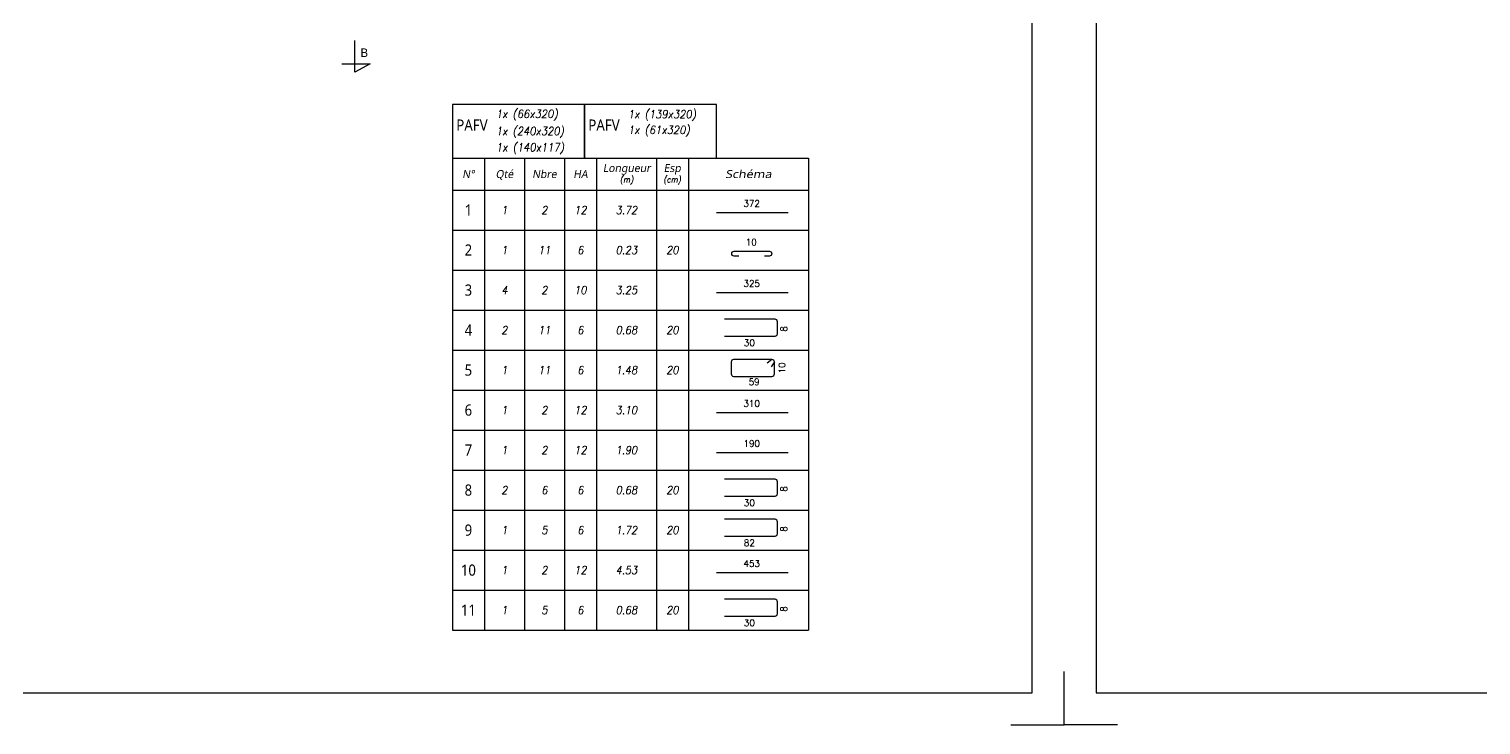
# Model space of a CAD drawing. Header units: metres. Extents: x -5618 to 118954, y -306 to 4637.
# Drawn here: x 39926 to 40833, y 604 to 1039 of the extents above; entities that cross this region are included whole.
import ezdxf
from ezdxf.enums import TextEntityAlignment as Align

# ---------------------------------------------------------------- set-up
doc = ezdxf.new("R2010")
doc.units = ezdxf.units.M
for name, color, linetype in [('GO-FER-HA', 140, 'Continuous'), ('GO-TEXTE', 9, 'Continuous'), ('GO-TEXTE-FER', 3, 'Continuous')]:
    doc.layers.add(name, color=color, linetype=linetype)
doc.styles.add('Lucida', font='LSANSI.TTF')
doc.styles.add('Tableau', font='romans.shx', dxfattribs={"width": 0.9, "oblique": 10})
doc.styles.add('Tableau2', font='trebuc.TTF', dxfattribs={"width": 0.9, "oblique": 10})

# ---------------------------------------------------------------- blocks, each defined once
blk = doc.blocks.new('Barre libre')
at = {"layer": 'GO-TEXTE-FER'}
for p, q in [((0, 0), (0, -1)), ((0, 0), (8.9, 0)), ((0.8, 0), (0.8, -1)), ((1.8, 0), (1.8, -1)), ((2.8, 0), (2.8, -1)), ((3.6, 0), (3.6, -1)), ((5.1, 0), (5.1, -1)), ((5.9, 0), (5.9, -1)), ((8.9, 0), (8.9, -1)), ((0, -1), (8.9, -1))]:
    blk.add_line(p, q, dxfattribs=at)
at = {"layer": 'GO-TEXTE-FER', "color": 1}
blk.add_line((6.603, -0.563), (8.394, -0.563), dxfattribs=at)
at = {"layer": 'GO-TEXTE-FER', "style": 'Tableau2', "width": 0.9}
blk.add_attdef('NUMERO', text='', height=0.28, dxfattribs=at).set_placement((0.4, -0.5), align=Align.MIDDLE_CENTER)
at = {"layer": 'GO-TEXTE-FER', "color": 1, "style": 'Tableau'}
blk.add_attdef('Longueur', text='', height=0.16, dxfattribs=at).set_placement((7.481, -0.336), align=Align.MIDDLE_CENTER)
at = {"layer": 'GO-TEXTE-FER', "style": 'Tableau', "oblique": 10, "width": 0.9}
for tag, p in [('QUANTITE', (1.3, -0.5)), ('NOMBRE', (2.3, -0.5)), ('NUANCE', (3.2, -0.5)), ('LONGUEUR', (4.35, -0.5)), ('ESPACEMENTS', (5.5, -0.5))]:
    blk.add_attdef(tag, text='', height=0.2, dxfattribs=at).set_placement(p, align=Align.MIDDLE_CENTER)
blk = doc.blocks.new('U')
at = {"layer": 'GO-TEXTE-FER'}
for p, q in [((0, 0), (0, -1)), ((0, 0), (8.9, 0)), ((0.8, 0), (0.8, -1)), ((1.8, 0), (1.8, -1)), ((2.8, 0), (2.8, -1)), ((3.6, 0), (3.6, -1)), ((5.1, 0), (5.1, -1)), ((5.9, 0), (5.9, -1)), ((8.9, 0), (8.9, -1)), ((0, -1), (8.9, -1))]:
    blk.add_line(p, q, dxfattribs=at)
at = {"layer": 'GO-TEXTE-FER', "color": 1}
blk.add_lwpolyline([(6.803, -0.65), (8.063, -0.65, 0.414214), (8.123, -0.59), (8.123, -0.29, 0.414214), (8.063, -0.23), (6.803, -0.23)], format="xyb", dxfattribs=at)
at = {"layer": 'GO-TEXTE-FER', "style": 'Tableau2', "width": 0.9}
blk.add_attdef('NUMERO', text='', height=0.28, dxfattribs=at).set_placement((0.4, -0.5), align=Align.MIDDLE_CENTER)
at = {"layer": 'GO-TEXTE-FER', "color": 1, "style": 'Tableau'}
blk.add_attdef('Largeur', text='', height=0.16, rotation=90, dxfattribs=at).set_placement((8.284, -0.472), align=Align.MIDDLE_CENTER)
at = {"layer": 'GO-TEXTE-FER', "style": 'Tableau', "oblique": 10, "width": 0.9}
for tag, p in [('QUANTITE', (1.3, -0.5)), ('NOMBRE', (2.3, -0.5)), ('NUANCE', (3.2, -0.5)), ('LONGUEUR', (4.35, -0.5)), ('ESPACEMENTS', (5.5, -0.5))]:
    blk.add_attdef(tag, text='', height=0.2, dxfattribs=at).set_placement(p, align=Align.MIDDLE_CENTER)
at = {"layer": 'GO-TEXTE-FER', "color": 1, "style": 'Tableau'}
blk.add_attdef('Longueur', text='', height=0.16, dxfattribs=at).set_placement((7.422, -0.819), align=Align.MIDDLE_CENTER)
blk = doc.blocks.new('Désignation')
at = {"layer": 'GO-TEXTE-FER'}
for p, q in [((0, 0.8), (8.9, 0.8)), ((0, 0.8), (0, 0)), ((0.8, 0.8), (0.8, 0)), ((1.8, 0.8), (1.8, 0)), ((2.8, 0.8), (2.8, 0)), ((3.6, 0.8), (3.6, 0)), ((5.1, 0.8), (5.1, 0)), ((5.9, 0.8), (5.9, 0)), ((8.9, 0.8), (8.9, 0)), ((0, 0), (8.9, 0))]:
    blk.add_line(p, q, dxfattribs=at)
at = {"layer": 'GO-TEXTE-FER', "style": 'Tableau2', "oblique": 10}
for s, p in [('N°', (0.4, 0.4)), ('Qté', (1.3, 0.4)), ('Nbre', (2.3, 0.4)), ('HA', (3.2, 0.4)), ('Longueur', (4.356, 0.55)), ('Esp', (5.494, 0.55))]:
    blk.add_text(s, height=0.2, dxfattribs=at).set_placement(p, align=Align.MIDDLE_CENTER)
at = {"layer": 'GO-TEXTE-FER', "color": 7, "style": 'Tableau', "oblique": 10, "width": 0.9}
for s, p in [('(m)', (4.356, 0.265)), ('(cm)', (5.494, 0.265))]:
    blk.add_text(s, height=0.15, dxfattribs=at).set_placement(p, align=Align.MIDDLE_CENTER)
at = {"layer": 'GO-TEXTE-FER', "style": 'Tableau2', "oblique": 10, "width": 1.2}
blk.add_text('Schéma', height=0.2, dxfattribs=at).set_placement((7.4, 0.4), align=Align.MIDDLE_CENTER)
blk = doc.blocks.new('Cadre')
at = {"layer": 'GO-TEXTE-FER'}
for p, q in [((0, 0), (0, -1)), ((0, 0), (8.9, 0)), ((0.8, 0), (0.8, -1)), ((1.8, 0), (1.8, -1)), ((2.8, 0), (2.8, -1)), ((3.6, 0), (3.6, -1)), ((5.1, 0), (5.1, -1)), ((5.9, 0), (5.9, -1)), ((8.9, 0), (8.9, -1)), ((0, -1), (8.9, -1))]:
    blk.add_line(p, q, dxfattribs=at)
at = {"layer": 'GO-TEXTE-FER', "color": 1}
for p, q in [((7.987, -0.237), (7.868, -0.328)), ((8.047, -0.297), (7.965, -0.422))]:
    blk.add_line(p, q, dxfattribs=at)
blk.add_lwpolyline([(6.967, -0.297), (6.967, -0.597, 0.414214), (7.027, -0.657), (7.987, -0.657, 0.414214), (8.047, -0.597), (8.047, -0.297, 0.414214), (7.987, -0.237), (7.027, -0.237, 0.414214)], format="xyb", close=True, dxfattribs=at)
at = {"layer": 'GO-TEXTE-FER', "style": 'Tableau2', "width": 0.9}
blk.add_attdef('NUMERO', text='', height=0.28, dxfattribs=at).set_placement((0.4, -0.5), align=Align.MIDDLE_CENTER)
at = {"layer": 'GO-TEXTE-FER', "color": 1, "style": 'Tableau'}
blk.add_attdef('Largeur', text='', height=0.16, rotation=90, dxfattribs=at).set_placement((8.237, -0.445), align=Align.MIDDLE_CENTER)
at = {"layer": 'GO-TEXTE-FER', "style": 'Tableau', "oblique": 10, "width": 0.9}
for tag, p in [('QUANTITE', (1.3, -0.5)), ('NOMBRE', (2.3, -0.5)), ('NUANCE', (3.2, -0.5)), ('LONGUEUR', (4.35, -0.5)), ('ESPACEMENTS', (5.5, -0.5))]:
    blk.add_attdef(tag, text='', height=0.2, dxfattribs=at).set_placement(p, align=Align.MIDDLE_CENTER)
at = {"layer": 'GO-TEXTE-FER', "color": 1, "style": 'Tableau'}
blk.add_attdef('Longueur', text='', height=0.16, dxfattribs=at).set_placement((7.542, -0.794), align=Align.MIDDLE_CENTER)
blk = doc.blocks.new('Epingle')
at = {"layer": 'GO-TEXTE-FER'}
for p, q in [((0, 0), (0, -1)), ((0, 0), (8.9, 0)), ((0.8, 0), (0.8, -1)), ((1.8, 0), (1.8, -1)), ((2.8, 0), (2.8, -1)), ((3.6, 0), (3.6, -1)), ((5.1, 0), (5.1, -1)), ((5.9, 0), (5.9, -1)), ((8.9, 0), (8.9, -1)), ((0, -1), (8.9, -1))]:
    blk.add_line(p, q, dxfattribs=at)
at = {"layer": 'GO-TEXTE-FER', "color": 1}
blk.add_lwpolyline([(7.162, -0.65), (7.042, -0.65, -1), (7.042, -0.53), (7.922, -0.53, -1), (7.922, -0.65), (7.802, -0.65)], format="xyb", dxfattribs=at)
at = {"layer": 'GO-TEXTE-FER', "style": 'Tableau2', "width": 0.9}
blk.add_attdef('NUMERO', text='', height=0.28, dxfattribs=at).set_placement((0.4, -0.5), align=Align.MIDDLE_CENTER)
at = {"layer": 'GO-TEXTE-FER', "color": 1, "style": 'Tableau'}
blk.add_attdef('Longueur', text='', height=0.16, dxfattribs=at).set_placement((7.469, -0.303), align=Align.MIDDLE_CENTER)
at = {"layer": 'GO-TEXTE-FER', "style": 'Tableau', "oblique": 10, "width": 0.9}
for tag, p in [('QUANTITE', (1.3, -0.5)), ('NOMBRE', (2.3, -0.5)), ('NUANCE', (3.2, -0.5)), ('LONGUEUR', (4.35, -0.5)), ('ESPACEMENTS', (5.5, -0.5))]:
    blk.add_attdef(tag, text='', height=0.2, dxfattribs=at).set_placement(p, align=Align.MIDDLE_CENTER)

msp = doc.modelspace()

# ---------------------------------------------------------------- linework, layer by layer
for points in [[(39192.38, 1573.71), (39192.38, 623.81), (40552.24, 623.81), (40552.24, 1573.71)], [(40592.24, 1573.71), (40592.24, 623.81), (41952.1, 623.81), (41952.1, 1573.71)]]:
    msp.add_lwpolyline(points, close=True)
for points in [[(40538.91, 603.81), (40572.24, 603.81), (40572.24, 637.14)], [(40605.57, 603.81), (40572.24, 603.81), (40572.24, 637.14)]]:
    msp.add_lwpolyline(points)
at = {"layer": 'GO-TEXTE', "elevation": 187.69, "flags": 128}
msp.add_lwpolyline([(40121.05, 1016.97), (40138.7, 1016.97), (40129.02, 1011.69), (40129.02, 1031.61)], dxfattribs=at)
at = {"layer": 'GO-TEXTE-FER'}
for points in [[(40190.03, 958.08), (40272.53, 958.08), (40272.53, 991.51), (40190.03, 991.51)], [(40272.53, 958.08), (40355.03, 958.08), (40355.03, 991.51), (40272.53, 991.51)]]:
    msp.add_lwpolyline(points, close=True, dxfattribs=at)

# ---------------------------------------------------------------- block references
at = {"layer": 'GO-FER-HA', "xscale": 25, "yscale": 25, "zscale": 25}
msp.add_blockref('Désignation', (40190.03, 938.08), dxfattribs=at)
at = {"layer": 'GO-TEXTE-FER', "xscale": 25, "yscale": 25, "zscale": 25}
for name, p, values in [('Barre libre', (40190.03, 938.08), {'NUMERO': '1', 'QUANTITE': '1', 'NOMBRE': '2', 'NUANCE': '12', 'Longueur': '372', 'LONGUEUR': '3.72'}), ('Epingle', (40190.03, 913.08), {'NUMERO': '2', 'QUANTITE': '1', 'NOMBRE': '11', 'NUANCE': '6', 'Longueur': '10', 'LONGUEUR': '0.23', 'ESPACEMENTS': '20'}), ('Barre libre', (40190.03, 888.08), {'NUMERO': '3', 'QUANTITE': '4', 'NOMBRE': '2', 'NUANCE': '10', 'Longueur': '325', 'LONGUEUR': '3.25'}), ('U', (40190.03, 863.08), {'NUMERO': '4', 'QUANTITE': '2', 'NOMBRE': '11', 'NUANCE': '6', 'Longueur': '30', 'Largeur': '8', 'LONGUEUR': '0.68', 'ESPACEMENTS': '20'}), ('Cadre', (40190.03, 838.08), {'NUMERO': '5', 'QUANTITE': '1', 'NOMBRE': '11', 'NUANCE': '6', 'Longueur': '59', 'Largeur': '10', 'LONGUEUR': '1.48', 'ESPACEMENTS': '20'}), ('Barre libre', (40190.03, 813.08), {'NUMERO': '6', 'QUANTITE': '1', 'NOMBRE': '2', 'NUANCE': '12', 'Longueur': '310', 'LONGUEUR': '3.10'}), ('Barre libre', (40190.03, 788.08), {'NUMERO': '7', 'QUANTITE': '1', 'NOMBRE': '2', 'NUANCE': '12', 'Longueur': '190', 'LONGUEUR': '1.90'}), ('U', (40190.03, 763.08), {'NUMERO': '8', 'QUANTITE': '2', 'NOMBRE': '6', 'NUANCE': '6', 'Longueur': '30', 'Largeur': '8', 'LONGUEUR': '0.68', 'ESPACEMENTS': '20'}), ('U', (40190.03, 738.08), {'NUMERO': '9', 'QUANTITE': '1', 'NOMBRE': '5', 'NUANCE': '6', 'Longueur': '82', 'Largeur': '8', 'LONGUEUR': '1.72', 'ESPACEMENTS': '20'}), ('Barre libre', (40190.03, 713.08), {'NUMERO': '10', 'QUANTITE': '1', 'NOMBRE': '2', 'NUANCE': '12', 'Longueur': '453', 'LONGUEUR': '4.53'}), ('U', (40190.03, 688.08), {'NUMERO': '11', 'QUANTITE': '1', 'NOMBRE': '5', 'NUANCE': '6', 'Longueur': '30', 'Largeur': '8', 'LONGUEUR': '0.68', 'ESPACEMENTS': '20'})]:
    msp.add_blockref(name, p, dxfattribs=at).add_auto_attribs(values)

# ---------------------------------------------------------------- texts
at = {"layer": 'GO-TEXTE', "linetype": 'Continuous', "style": 'Lucida'}
msp.add_text('B', height=5.32, rotation=0.0018, dxfattribs=at).set_placement((40132.63, 1021.24, 187.69))
at = {"layer": 'GO-TEXTE-FER', "style": 'Tableau', "oblique": 10, "width": 0.9}
for s, p in [('1x (66x320)', (40217.3, 983.13)), ('1x (139x320)', (40299.8, 982.96)), ('1x (240x320)', (40217.3, 972.44)), ('1x (61x320)', (40299.8, 973.13)), ('1x (140x117)', (40217.34, 962.27))]:
    msp.add_text(s, height=5.0562, dxfattribs=at).set_placement(p)
at = {"layer": 'GO-TEXTE-FER', "style": 'Tableau2', "width": 0.9}
for p in [(40202.26, 978.64), (40284.76, 978.64)]:
    msp.add_attdef('PAFV', text='1', height=7.08, dxfattribs=at).set_placement(p, align=Align.MIDDLE_CENTER)

doc.saveas('drawing.dxf')
